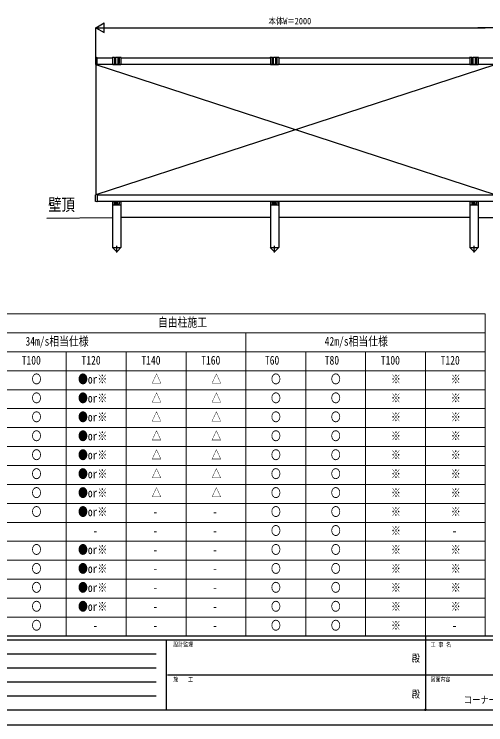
# Model space of a CAD drawing. Units: millimetres, scale not verified. Extents: x -4205 to 4205, y -2970 to 2970.
# Drawn here: x -2066 to 298, y -2970 to 592 of the extents above; entities that cross this region are included whole.
import ezdxf
from ezdxf.enums import TextEntityAlignment as Align

# ---------------------------------------------------------------- set-up
doc = ezdxf.new("R2010")
doc.units = ezdxf.units.MM
doc.header["$LTSCALE"] = 16
doc.header["$PDMODE"] = 32
doc.header["$PDSIZE"] = 8
doc.layers.add('0-1_TABLE1', color=7, linetype='Continuous', lineweight=18)
for name, color, linetype in [('0-2_USER1', 3, 'Continuous'), ('0-3_YKK_A1', 4, 'Continuous'), ('0-4_YKK_D', 6, 'Continuous'), ('0-5_YKK_ZWAK', 7, 'Continuous')]:
    doc.layers.add(name, color=color, linetype=linetype)
doc.styles.add('ＭＳ ゴシック', font='')
doc.styles.get('ＭＳ ゴシック').set_extended_font_data('MS Gothic')

msp = doc.modelspace()

# ---------------------------------------------------------------- linework, layer by layer
at = {"layer": '0-1_TABLE1'}
for p, q in [((-3904.98, -910), (295.02, -910)), ((295.02, -910), (295.02, -2525)), ((-2704.98, -1005), (295.02, -1005)), ((-904.98, -1005), (-904.98, -2525)), ((-3304.98, -1100), (295.02, -1100)), ((-1804.98, -1100), (-1804.98, -2525)), ((-1504.98, -1100), (-1504.98, -2525)), ((-1204.98, -1100), (-1204.98, -2525)), ((-604.98, -1100), (-604.98, -2525)), ((-304.98, -1100), (-304.98, -2525)), ((-4.98, -1100), (-4.98, -2525)), ((-3904.98, -1195), (295.02, -1195)), ((-3904.98, -1290), (295.02, -1290)), ((-3904.98, -1385), (295.02, -1385)), ((-3304.98, -1480), (295.02, -1480)), ((-3904.98, -1575), (295.02, -1575)), ((-3304.98, -1670), (295.02, -1670)), ((-3304.98, -1765), (295.02, -1765)), ((-3904.98, -1860), (295.02, -1860)), ((-3304.98, -1955), (295.02, -1955)), ((-3904.98, -2050), (295.02, -2050)), ((-3904.98, -2145), (295.02, -2145)), ((-3304.98, -2240), (295.02, -2240)), ((-3904.98, -2335), (295.02, -2335)), ((-3904.98, -2430), (295.02, -2430)), ((-3904.98, -2525), (295.02, -2525))]:
    msp.add_line(p, q, dxfattribs=at)
at = {"layer": '0-3_YKK_A1'}
for p, q in [((-1659.06, 373.33), (-1659.06, 340.69)), ((-1651.38, 374.74), (-1658.12, 374.33)), ((-1651.06, 373.63), (-1573.06, 373.63)), ((-1564.06, 375.03), (-1573.06, 375.03)), ((-1573.06, 375.03), (-1573.06, 370.53)), ((-1573.06, 370.53), (-1573.06, 342.02)), ((-1564.06, 375.03), (-1564.06, 346.56)), ((-1563.06, 376.03), (-1558.06, 376.03)), ((-1547.06, 375.03), (-1557.06, 375.03)), ((-1557.06, 346.56), (-1557.06, 375.03)), ((-1547.06, 375.03), (-1547.06, 346.56)), ((-1541.06, 376.03), (-1546.06, 376.03)), ((-1531.06, 375.03), (-1540.06, 375.03)), ((-1540.06, 375.03), (-1540.06, 346.56)), ((-1531.06, 375.03), (-1531.06, 370.53)), ((-1531.06, 373.63), (-782.06, 373.63)), ((-1531.06, 370.53), (-1531.06, 342.02)), ((-773.06, 375.03), (-782.06, 375.03)), ((-782.06, 375.03), (-782.06, 370.53)), ((-782.06, 370.53), (-782.06, 342.02)), ((-773.06, 375.03), (-773.06, 346.56)), ((-772.06, 376.03), (-767.06, 376.03)), ((-756.06, 375.03), (-766.06, 375.03)), ((-766.06, 346.56), (-766.06, 375.03)), ((-756.06, 375.03), (-756.06, 346.56)), ((-750.06, 376.03), (-755.06, 376.03)), ((-740.06, 375.03), (-749.06, 375.03)), ((-749.06, 375.03), (-749.06, 346.56)), ((-740.06, 375.03), (-740.06, 370.53)), ((-740.06, 373.63), (217.94, 373.63)), ((-740.06, 370.53), (-740.06, 342.02)), ((226.94, 375.03), (217.94, 375.03)), ((217.94, 375.03), (217.94, 370.53)), ((217.94, 370.53), (217.94, 342.02)), ((226.94, 375.03), (226.94, 346.56)), ((227.94, 376.03), (232.94, 376.03)), ((243.94, 375.03), (233.94, 375.03)), ((233.94, 346.56), (233.94, 375.03)), ((243.94, 375.03), (243.94, 346.56)), ((249.94, 376.03), (244.94, 376.03)), ((259.94, 375.03), (250.94, 375.03)), ((250.94, 375.03), (250.94, 346.56)), ((259.94, 375.03), (259.94, 370.53)), ((259.94, 373.63), (338.43, 373.63)), ((259.94, 370.53), (259.94, 342.02)), ((-1651.38, 339.28), (-1658.12, 339.69)), ((-1657.06, 339.63), (342.94, -311.8)), ((-1657.06, 339.63), (-1657.06, -312.36)), ((342.93, 339.25), (-1657.06, -312.36)), ((-1651.06, 339.58), (-1651.06, 340.26)), ((338.43, 339.63), (-1651.06, 339.63)), ((-1571.06, 340.02), (-1552.78, 340.02)), ((-1551.35, 340.02), (-1533.06, 340.02)), ((-780.06, 340.02), (-761.77, 340.02)), ((-760.34, 340.02), (-742.06, 340.02)), ((219.94, 340.02), (238.23, 340.02)), ((239.66, 340.02), (257.94, 340.02)), ((-1659.06, -346.06), (-1659.06, -313.42)), ((-1651.38, -312.01), (-1658.12, -312.43)), ((-1651.06, -312.31), (-1651.06, -312.99)), ((-1651.06, -312.37), (338.43, -312.37)), ((-1651.38, -347.48), (-1658.12, -347.06)), ((338.43, -346.37), (-1651.06, -346.37)), ((-1573.06, -346.37), (-1573.06, -576.37)), ((-1572.56, -346.37), (-1572.56, -363.34)), ((-1563.56, -347.84), (-1572.56, -347.84)), ((-1563.56, -346.34), (-1563.56, -358.34)), ((-1562.56, -348.84), (-1557.56, -348.84)), ((-1556.56, -358.34), (-1556.56, -346.34)), ((-1547.56, -347.84), (-1556.56, -347.84)), ((-1547.56, -358.34), (-1547.56, -346.34)), ((-1541.56, -348.84), (-1546.56, -348.84)), ((-1540.56, -346.34), (-1540.56, -358.34)), ((-1531.56, -347.84), (-1540.56, -347.84)), ((-1531.56, -346.37), (-1531.56, -363.34)), ((-1531.06, -346.37), (-1531.06, -576.37)), ((-782.06, -346.37), (-782.06, -576.37)), ((-781.56, -346.37), (-781.56, -363.34)), ((-772.56, -347.84), (-781.56, -347.84)), ((-772.56, -346.34), (-772.56, -358.34)), ((-771.56, -348.84), (-766.56, -348.84)), ((-765.56, -358.34), (-765.56, -346.34)), ((-756.56, -347.84), (-765.56, -347.84)), ((-756.56, -358.34), (-756.56, -346.34)), ((-750.56, -348.84), (-755.56, -348.84)), ((-749.56, -346.34), (-749.56, -358.34)), ((-740.56, -347.84), (-749.56, -347.84)), ((-740.56, -346.37), (-740.56, -363.34)), ((-740.06, -346.37), (-740.06, -576.37)), ((217.94, -346.37), (217.94, -576.37)), ((218.44, -346.37), (218.44, -363.34)), ((227.44, -347.84), (218.44, -347.84)), ((227.44, -346.34), (227.44, -358.34)), ((228.44, -348.84), (233.44, -348.84)), ((234.44, -358.34), (234.44, -346.34)), ((243.44, -347.84), (234.44, -347.84)), ((243.44, -358.34), (243.44, -346.34)), ((249.44, -348.84), (244.44, -348.84)), ((250.44, -346.34), (250.44, -358.34)), ((259.44, -347.84), (250.44, -347.84)), ((259.44, -346.37), (259.44, -363.34)), ((259.94, -346.37), (259.94, -576.37)), ((-1533.56, -365.34), (-1570.56, -365.34)), ((-1561.56, -360.34), (-1558.56, -360.34)), ((-1542.56, -360.34), (-1545.56, -360.34)), ((-742.56, -365.34), (-779.56, -365.34)), ((-770.56, -360.34), (-767.56, -360.34)), ((-751.56, -360.34), (-754.56, -360.34)), ((257.44, -365.34), (220.44, -365.34)), ((229.44, -360.34), (232.44, -360.34)), ((248.44, -360.34), (245.44, -360.34)), ((-1902.71, -429.93), (-1573.06, -426.46)), ((-782.06, -426.37), (-1531.06, -426.37)), ((217.94, -426.37), (-740.06, -426.37)), ((259.94, -426.37), (1217.94, -426.37)), ((-1552.06, -601.88), (-1552.06, -569.4)), ((-761.06, -601.88), (-761.06, -569.4)), ((238.94, -601.88), (238.94, -569.4)), ((-1573.26, -577.37), (-1573.26, -576.37)), ((-1573.26, -576.37), (-1530.86, -576.37)), ((-1573.26, -577.37), (-1555.58, -594.92)), ((-1530.86, -577.37), (-1548.54, -594.92)), ((-1530.86, -576.37), (-1530.86, -577.37)), ((-782.26, -577.37), (-782.26, -576.37)), ((-782.26, -576.37), (-739.86, -576.37)), ((-782.26, -577.37), (-764.58, -594.92)), ((-739.86, -577.37), (-757.54, -594.92)), ((-739.86, -576.37), (-739.86, -577.37)), ((217.74, -577.37), (217.74, -576.37)), ((217.74, -576.37), (260.14, -576.37)), ((217.74, -577.37), (235.42, -594.92)), ((260.14, -577.37), (242.46, -594.92)), ((260.14, -576.37), (260.14, -577.37))]:
    msp.add_line(p, q, dxfattribs=at)
for points in [[(-1651.06, 340.26), (-1651.06, 373.76), (-1651.06, 374.44)], [(-1651.06, -312.99), (-1651.06, -346.49), (-1651.06, -347.18)]]:
    msp.add_lwpolyline(points, dxfattribs=at)
for centre, radius in [((-1552.06, -354.34), 2.1), ((-761.06, -354.34), 2.1), ((238.94, -354.34), 2.1), ((-1552.06, -361.34), 1.65), ((-761.06, -361.34), 1.65), ((238.94, -361.34), 1.65)]:
    msp.add_circle(centre, radius, dxfattribs=at)
for centre, radius, start, end in [((-1658.06, 373.33), 1, 93.5, 180), ((-1651.36, 374.44), 0.3, 0, 93.5), ((-1573.06, 373.03), 2, 90, 162.54246), ((-1563.06, 375.03), 1, 90, 180), ((-1558.06, 375.03), 1, 0, 90), ((-1546.06, 375.03), 1, 90, 180), ((-1541.06, 375.03), 1, 0, 90), ((-1531.06, 373.03), 2, 17.45754, 90), ((-782.06, 373.03), 2, 90, 162.54246), ((-772.06, 375.03), 1, 90, 180), ((-767.06, 375.03), 1, 0, 90), ((-755.06, 375.03), 1, 90, 180), ((-750.06, 375.03), 1, 0, 90), ((-740.06, 373.03), 2, 17.45754, 90), ((217.94, 373.03), 2, 90, 162.54246), ((227.94, 375.03), 1, 90, 180), ((232.94, 375.03), 1, 0, 90), ((244.94, 375.03), 1, 90, 180), ((249.94, 375.03), 1, 0, 90), ((259.94, 373.03), 2, 17.45754, 90), ((-1658.06, 340.69), 1, 180, 266.5), ((-1651.36, 339.58), 0.3, 266.5, 0), ((-1571.06, 342.02), 2, 180, 270), ((-1560.56, 346.56), 3.5, 180.00009, 359.99984), ((-1552.06, 339.32), 1, 44.427, 135.573), ((-1543.56, 346.56), 3.5, 180.00016, 359.99991), ((-1533.06, 342.02), 2, 270, 0), ((-780.06, 342.02), 2, 180, 270), ((-769.56, 346.56), 3.5, 180.00009, 359.99984), ((-761.06, 339.32), 1, 44.427, 135.573), ((-752.56, 346.56), 3.5, 180.00016, 359.99991), ((-742.06, 342.02), 2, 270, 0), ((219.94, 342.02), 2, 180, 270), ((230.44, 346.56), 3.5, 180.00009, 359.99984), ((238.94, 339.32), 1, 44.427, 135.573), ((247.44, 346.56), 3.5, 180.00016, 359.99991), ((257.94, 342.02), 2, 270, 0), ((-1658.06, -313.42), 1, 93.5, 180), ((-1651.36, -312.31), 0.3, 0, 93.5), ((-1658.06, -346.06), 1, 180, 266.5), ((-1651.36, -347.18), 0.3, 266.5, 0), ((-1562.56, -347.84), 1, 180, 270), ((-1557.56, -347.84), 1, 270, 0), ((-1546.56, -347.84), 1, 180, 270), ((-1541.56, -347.84), 1, 270, 0), ((-771.56, -347.84), 1, 180, 270), ((-766.56, -347.84), 1, 270, 0), ((-755.56, -347.84), 1, 180, 270), ((-750.56, -347.84), 1, 270, 0), ((228.44, -347.84), 1, 180, 270), ((233.44, -347.84), 1, 270, 0), ((244.44, -347.84), 1, 180, 270), ((249.44, -347.84), 1, 270, 0), ((-1570.56, -363.34), 2, 180, 270), ((-1561.56, -358.34), 2, 180, 270), ((-1558.56, -358.34), 2, 270, 0), ((-1545.56, -358.34), 2, 180, 270), ((-1542.56, -358.34), 2, 270, 0), ((-1533.56, -363.34), 2, 270, 0), ((-779.56, -363.34), 2, 180, 270), ((-770.56, -358.34), 2, 180, 270), ((-767.56, -358.34), 2, 270, 0), ((-754.56, -358.34), 2, 180, 270), ((-751.56, -358.34), 2, 270, 0), ((-742.56, -363.34), 2, 270, 0), ((220.44, -363.34), 2, 180, 270), ((229.44, -358.34), 2, 180, 270), ((232.44, -358.34), 2, 270, 0), ((245.44, -358.34), 2, 180, 270), ((248.44, -358.34), 2, 270, 0), ((257.44, -363.34), 2, 270, 0), ((-1552.06, -591.37), 5, 225.20979, 314.79021), ((-1552.06, -591.37), 5, 225.20979, 314.79021), ((-761.06, -591.37), 5, 225.20979, 314.79021), ((-761.06, -591.37), 5, 225.20979, 314.79021), ((238.94, -591.37), 5, 225.20979, 314.79021), ((238.94, -591.37), 5, 225.20979, 314.79021)]:
    msp.add_arc(centre, radius, start, end, dxfattribs=at)
at = {"layer": '0-4_YKK_D'}
for p, q in [((-1657.06, 524.63), (-1614.63, 549.13)), ((-1614.63, 500.13), (-1614.63, 549.13)), ((-1657.06, 374.63), (-1657.06, 525.63)), ((-1657.06, 524.63), (-1614.63, 500.13)), ((-1657.06, 524.63), (-1572.19, 524.63)), ((-1608.06, 524.63), (293.94, 524.63)), ((342.94, 524.63), (258.07, 524.63))]:
    msp.add_line(p, q, dxfattribs=at)
at = {"layer": '0-5_YKK_ZWAK'}
for p, q in [((3895.02, -2525), (-3904.98, -2525)), ((-4.98, -2525), (-4.98, -2895)), ((-1304.98, -2545), (-3904.98, -2545)), ((-1304.98, -2545), (-1304.98, -2895)), ((-4.98, -2545), (-1304.98, -2545)), ((1295.02, -2545), (-4.98, -2545)), ((-3862.48, -2615), (-1354.98, -2615)), ((-3862.48, -2685), (-1354.98, -2685)), ((-1297.48, -2720), (-4.98, -2720)), ((-4.98, -2720), (1295.02, -2720)), ((-3862.48, -2755), (-1354.98, -2755)), ((-3862.48, -2825), (-1354.98, -2825)), ((-3904.98, -2895), (-1304.98, -2895)), ((-1304.98, -2895), (-4.98, -2895)), ((-4.98, -2895), (1295.02, -2895))]:
    msp.add_line(p, q, dxfattribs=at)
msp.add_lwpolyline([(-4205, -2970), (4205, -2970), (4205, 2970), (-4205, 2970)], close=True, dxfattribs=at)
msp.add_point((-4.98, -2895), dxfattribs=at)

# ---------------------------------------------------------------- texts
at = {"layer": '0-1_TABLE1', "style": 'ＭＳ ゴシック', "width": 0.8}
for s, p in [('自由柱施工', (-1345.78, -987.5)), ('34m/s相当仕様', (-2009.78, -1082.5)), ('42m/s相当仕様', (-509.78, -1082.5)), ('T100', (-2028.58, -1177.5)), ('T120', (-1728.58, -1177.5)), ('T140', (-1428.58, -1177.5)), ('T160', (-1128.58, -1177.5)), ('T60', (-809.38, -1177.5)), ('T80', (-509.38, -1177.5)), ('T100', (-228.58, -1177.5)), ('T120', (71.42, -1177.5)), ('〇', (-1978.98, -1272.5)), ('●or※', (-1746.18, -1272.5)), ('△', (-1377.38, -1272.5)), ('△', (-1077.38, -1272.5)), ('〇', (-778.98, -1272.5)), ('〇', (-478.98, -1272.5)), ('※', (-177.38, -1272.5)), ('※', (122.62, -1272.5)), ('〇', (-1978.98, -1367.5)), ('●or※', (-1746.18, -1367.5)), ('△', (-1377.38, -1367.5)), ('△', (-1077.38, -1367.5)), ('〇', (-778.98, -1367.5)), ('〇', (-478.98, -1367.5)), ('※', (-177.38, -1367.5)), ('※', (122.62, -1367.5)), ('〇', (-1978.98, -1462.5)), ('●or※', (-1746.18, -1462.5)), ('△', (-1377.38, -1462.5)), ('△', (-1077.38, -1462.5)), ('〇', (-778.98, -1462.5)), ('〇', (-478.98, -1462.5)), ('※', (-177.38, -1462.5)), ('※', (122.62, -1462.5)), ('〇', (-1978.98, -1557.5)), ('●or※', (-1746.18, -1557.5)), ('△', (-1377.38, -1557.5)), ('△', (-1077.38, -1557.5)), ('〇', (-778.98, -1557.5)), ('〇', (-478.98, -1557.5)), ('※', (-177.38, -1557.5)), ('※', (122.62, -1557.5)), ('〇', (-1978.98, -1652.5)), ('●or※', (-1746.18, -1652.5)), ('△', (-1377.38, -1652.5)), ('△', (-1077.38, -1652.5)), ('〇', (-778.98, -1652.5)), ('〇', (-478.98, -1652.5)), ('※', (-177.38, -1652.5)), ('※', (122.62, -1652.5)), ('〇', (-1978.98, -1747.5)), ('●or※', (-1746.18, -1747.5)), ('△', (-1377.38, -1747.5)), ('△', (-1077.38, -1747.5)), ('〇', (-778.98, -1747.5)), ('〇', (-478.98, -1747.5)), ('※', (-177.38, -1747.5)), ('※', (122.62, -1747.5)), ('〇', (-1978.98, -1842.5)), ('●or※', (-1746.18, -1842.5)), ('△', (-1377.38, -1842.5)), ('△', (-1077.38, -1842.5)), ('〇', (-778.98, -1842.5)), ('〇', (-478.98, -1842.5)), ('※', (-177.38, -1842.5)), ('※', (122.62, -1842.5)), ('〇', (-1978.98, -1937.5)), ('●or※', (-1746.18, -1937.5)), ('〇', (-778.98, -1937.5)), ('〇', (-478.98, -1937.5)), ('※', (-177.38, -1937.5)), ('※', (122.62, -1937.5)), ('-', (-1370.98, -1937.5)), ('-', (-1070.98, -1937.5)), ('〇', (-778.98, -2032.5)), ('〇', (-478.98, -2032.5)), ('※', (-177.38, -2032.5)), ('-', (-1670.98, -2032.5)), ('-', (-1370.98, -2032.5)), ('-', (-1070.98, -2032.5)), ('-', (129.02, -2032.5)), ('〇', (-1978.98, -2127.5)), ('●or※', (-1746.18, -2127.5)), ('〇', (-778.98, -2127.5)), ('〇', (-478.98, -2127.5)), ('-', (-1370.98, -2127.5)), ('-', (-1070.98, -2127.5)), ('※', (-177.38, -2127.5)), ('※', (122.62, -2127.5)), ('〇', (-1978.98, -2222.5)), ('●or※', (-1746.18, -2222.5)), ('〇', (-778.98, -2222.5)), ('〇', (-478.98, -2222.5)), ('※', (-177.38, -2222.5)), ('※', (122.62, -2222.5)), ('-', (-1370.98, -2222.5)), ('-', (-1070.98, -2222.5)), ('〇', (-1978.98, -2317.5)), ('●or※', (-1746.18, -2317.5)), ('〇', (-778.98, -2317.5)), ('〇', (-478.98, -2317.5)), ('※', (-177.38, -2317.5)), ('※', (122.62, -2317.5)), ('-', (-1370.98, -2317.5)), ('-', (-1070.98, -2317.5)), ('〇', (-1978.98, -2412.5)), ('●or※', (-1746.18, -2412.5)), ('〇', (-778.98, -2412.5)), ('〇', (-478.98, -2412.5)), ('-', (-1370.98, -2412.5)), ('-', (-1070.98, -2412.5)), ('※', (-177.38, -2412.5)), ('※', (122.62, -2412.5)), ('〇', (-1978.98, -2507.5)), ('〇', (-778.98, -2507.5)), ('〇', (-478.98, -2507.5)), ('※', (-177.38, -2507.5)), ('-', (-1670.98, -2507.5)), ('-', (-1370.98, -2507.5)), ('-', (-1070.98, -2507.5)), ('-', (129.02, -2507.5))]:
    msp.add_text(s, height=43.99, dxfattribs=at).set_placement(p, align=Align.BOTTOM_LEFT)
at = {"layer": '0-2_USER1', "style": 'ＭＳ ゴシック', "width": 0.8}
for s, height, p in [('壁頂', 61.58, (-1896.19, -411.58)), (' コーナー納まり図 自由柱（柱見付42mm）', 36.66, (167.69, -2874.17))]:
    msp.add_text(s, height=height, dxfattribs=at).set_placement(p, align=Align.BOTTOM_LEFT)
at = {"layer": '0-4_YKK_D', "style": 'ＭＳ ゴシック', "width": 0.8}
msp.add_text('本体W＝2000', height=32.99, dxfattribs=at).set_placement((-791.46, 531.63), align=Align.BOTTOM_LEFT)
at = {"layer": '0-5_YKK_ZWAK', "style": 'ＭＳ ゴシック', "width": 0.8}
for s, height, p in [('設計監理', 21.99, (-1268.31, -2585)), ('工 事 名', 21.99, (21.27, -2585)), ('殿', 36.66, (-73.67, -2665.83)), ('施\u3000\u3000工', 21.99, (-1268.31, -2760)), ('図面内容', 21.99, (21.27, -2760)), ('殿', 36.66, (-73.67, -2845.83))]:
    msp.add_text(s, height=height, dxfattribs=at).set_placement(p, align=Align.BOTTOM_LEFT)

doc.saveas('drawing.dxf')
